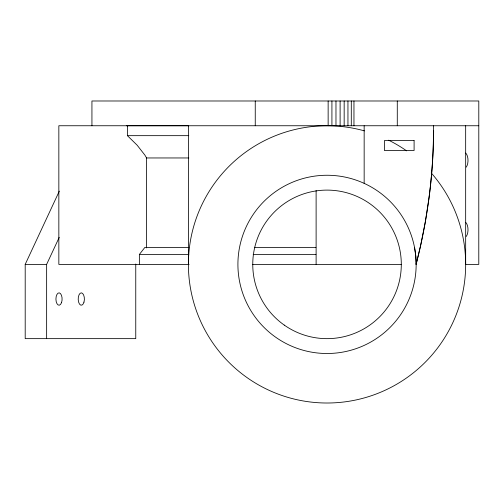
<?xml version="1.0" encoding="UTF-8"?>
<svg xmlns="http://www.w3.org/2000/svg" width="504" height="504" viewBox="0 0 504 504"><rect width="100%" height="100%" fill="white"/><g stroke="black" fill="none" stroke-linecap="round" stroke-linejoin="round"><path stroke-width="0.76" d="M146.576 247.924L146.576 157.96L144.881 155.093L137.189 145.253L127.424 135.664L127.449 125.748M420.594 245.769L416.209 264.153M135.759 264.014L135.759 338.644L25.2 338.644L25.2 264.38L59.315 191.148M46.639 338.644L46.639 264.38L59.226 237.365M139.381 264.38L139.369 254.457L144.837 247.458L188.855 247.489M126.447 125.723L188.49 125.723M478.8 125.748L58.842 125.748L58.842 264.38L189.101 264.38M127.424 135.664L188.805 135.664M146.576 157.96L188.836 157.96M254.621 247.458L315.907 247.489M139.369 254.457L188.811 254.457M253.159 254.457L315.939 254.457M25.2 264.38L46.639 264.38M252.536 264.38L401.518 264.38M465.494 264.38L478.787 264.38L478.8 100.989L91.936 100.989L91.936 125.748M414.553 247.527L415.731 255.641L416.159 264.367A89.12 89.12 0 0 1 282.473 341.561A89.12 89.12 0 0 1 282.473 187.198A89.12 89.12 0 0 1 416.153 264.38M465.664 125.748L465.664 264.38M433.497 125.748L433.497 130.946A533.415 533.415 0 0 1 428.954 198.198L425.307 222.018L420.613 245.662A95.432 95.432 0 0 0 420.38 244.522M397.284 100.989L397.284 125.748M364.159 125.748L364.159 183.355M353.959 100.989L353.959 125.748M351.294 100.989L351.294 125.748M347.949 100.989L347.949 125.748M344.163 100.989L344.163 125.748M340.112 100.989L340.112 125.748M335.973 100.989L335.973 125.748M331.922 100.989L331.922 125.748M328.142 100.989L328.142 125.748M316.115 190.512L316.115 264.38M255.251 100.989L255.251 125.748M188.401 125.748L188.401 264.38M433.648 130.946A546.494 546.494 0 0 1 416.052 264.342M431.254 172.96A138.632 138.632 0 0 1 379.613 392.654A138.632 138.632 0 0 1 188.635 272.406A138.632 138.632 0 0 1 364.43 130.882M388.641 140.188A138.632 138.632 0 0 1 406.621 150.866M465.709 222.358A8.171 4.082 90 0 1 466.238 236.471M465.709 153.046A8.171 4.082 -90 0 1 466.238 167.152M414.099 140.597L384.394 140.597L384.394 150.501L414.099 150.501L414.099 140.597M284.269 325.099A74.264 74.264 0 0 0 401.001 271.051A74.264 74.264 0 0 0 295.829 196.982A74.264 74.264 0 0 0 284.269 325.099M61.545 302.602A6.187 3.093 -90 0 0 59.296 292.874A6.187 3.093 -90 0 0 56.209 301.638A6.187 3.093 -90 0 0 61.545 302.602M83.979 302.129A6.187 3.093 -90 0 0 81.295 292.849A6.187 3.093 -90 0 0 78.618 302.129A6.187 3.093 -90 0 0 83.979 302.129"/></g></svg>
